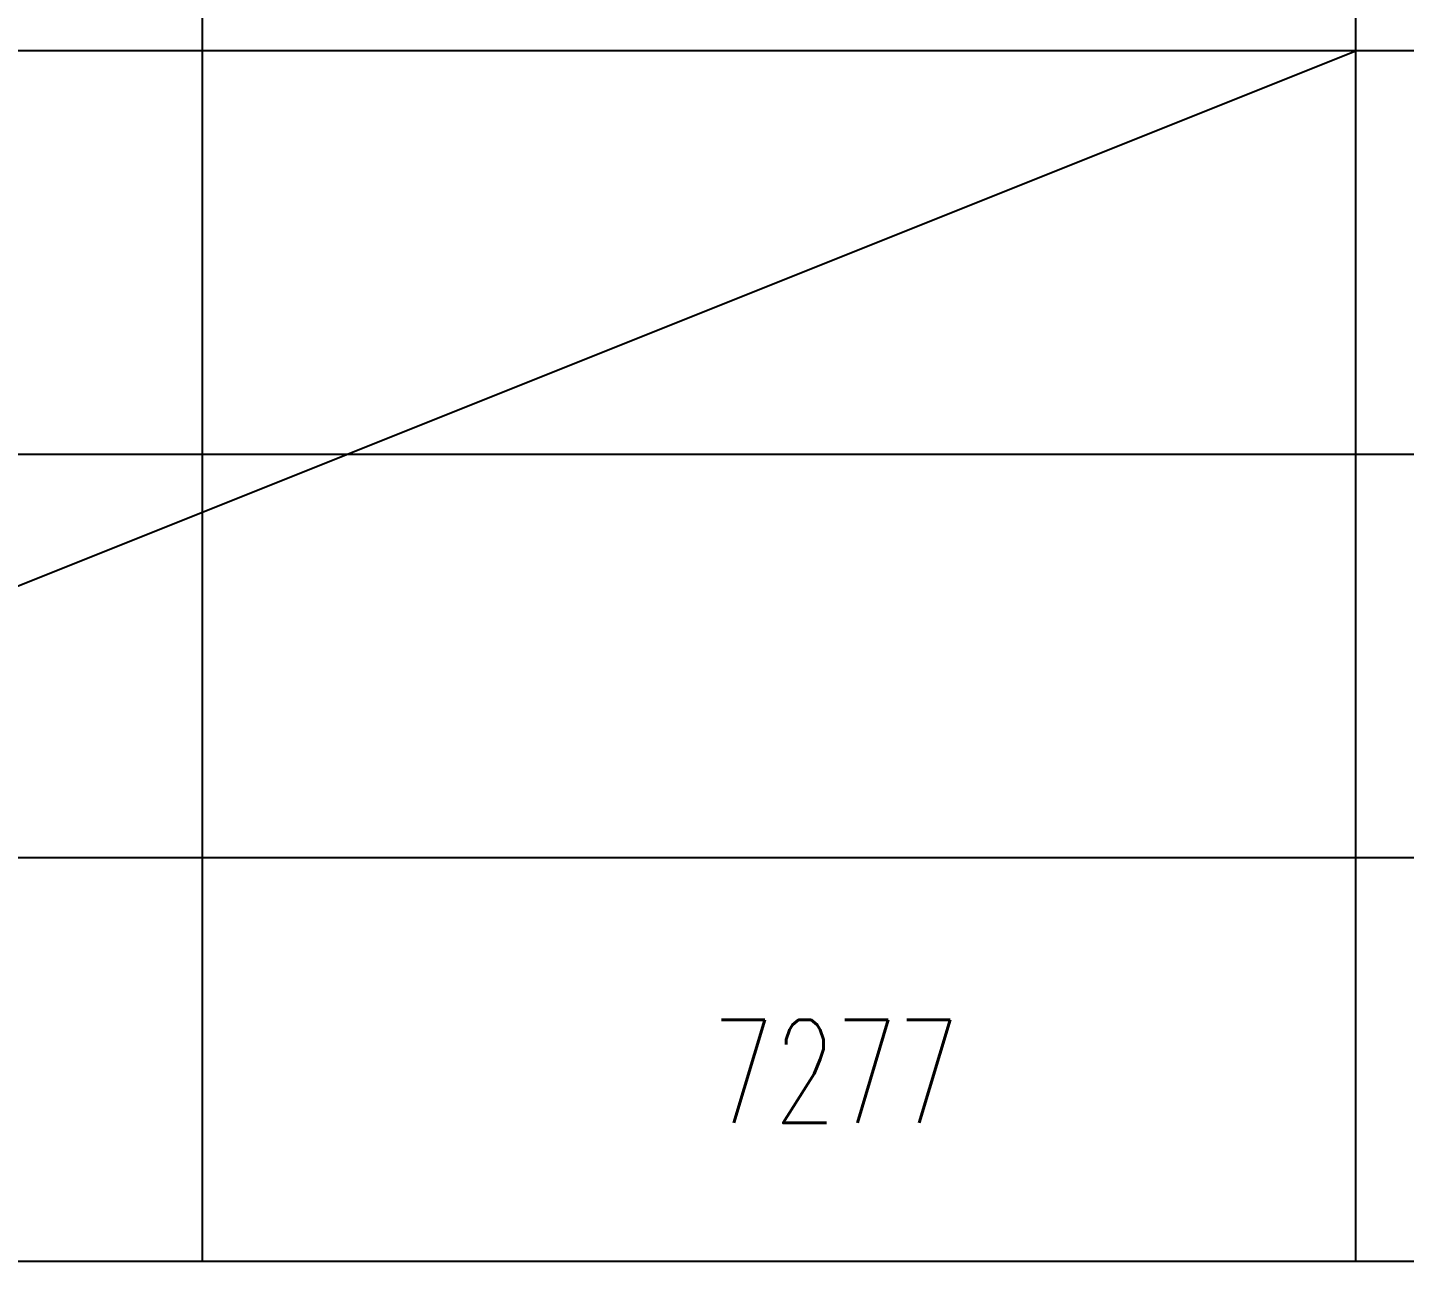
# Model space of a CAD drawing. Header units: millimetres. Extents: x 172649 to 472543, y 238332 to 449264.
# Drawn here: x 272123 to 274511, y 274222 to 276362 of the extents above; entities that cross this region are included whole.
import ezdxf

# ---------------------------------------------------------------- set-up
doc = ezdxf.new("R2010")
doc.units = ezdxf.units.MM
doc.header["$LTSCALE"] = 1000
doc.layers.add('PUB_HATCH', color=8, linetype='Continuous')
doc.layers.add('PUB_TEXT', color=7, linetype='Continuous')
doc.styles.add('HZ', font='geditxt.shx', dxfattribs={"width": 0.75, "bigfont": 'hzfs_1.shx'})

msp = doc.modelspace()

# ---------------------------------------------------------------- linework, layer by layer
at = {"color": 2}
for p, q in [((272426.5, 274222), (272426.5, 277022)), ((274426.5, 274222), (274426.5, 277022)), ((278926.5, 276322), (269926.5, 276322)), ((287926.5, 275622), (270926.5, 275622)), ((287926.5, 274922), (269926.5, 274922))]:
    msp.add_line(p, q, dxfattribs=at)
at = {"color": 7}
msp.add_line((287926.5, 274222), (269926.5, 274222), dxfattribs=at)
at = {"layer": 'PUB_HATCH'}
msp.add_line((270926.5, 274922), (274426.5, 276322), dxfattribs=at)

# ---------------------------------------------------------------- texts
at = {"layer": 'PUB_TEXT', "style": 'HZ', "width": 0.7}
msp.add_text('7277', height=178.56, dxfattribs=at).set_placement((273310.4, 274462.4))

doc.saveas('drawing.dxf')
